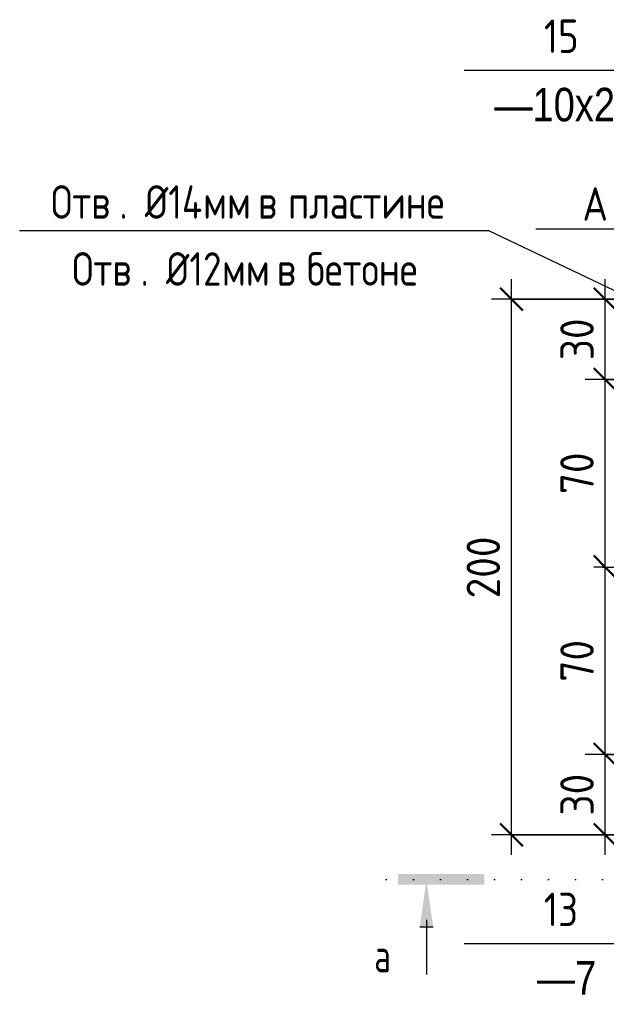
# Model space of a CAD drawing. Header units: millimetres. Extents: x 482 to 25547, y -975 to 52167.
# Drawn here: x 7335 to 7554.3, y 46185.4 to 46549.4 of the extents above; entities that cross this region are included whole.
import ezdxf

# ---------------------------------------------------------------- set-up
doc = ezdxf.new("R2010")
doc.units = ezdxf.units.MM
doc.linetypes.add('04 Пунктир 10мм', pattern=[10, 0, -10])
for name, color, linetype, lineweight in [('AA_Dim', 7, 'Continuous', 9), ('AA_Dim-5', 7, 'Continuous', 9), ('AA_Razrez', 7, 'Continuous', 9), ('AA_Vinoska', 7, 'Continuous', 9)]:
    doc.layers.add(name, color=color, linetype=linetype, lineweight=lineweight)
doc.styles.add('GOST Common', font='GOST_Common.ttf', dxfattribs={"width": 0.85, "height": 12.5})
doc.styles.add('ISOCPEUR_5', font='isocpeur.TTF', dxfattribs={"width": 0.9, "height": 12.5})
doc.styles.add('ISOCPEUR_7', font='isocpeur.TTF', dxfattribs={"width": 0.85, "height": 12.5})
doc.styles.add('ISOCPEUR_8', font='isocpeur.TTF', dxfattribs={"width": 0.7, "height": 12.5})
doc.styles.add('Mipgost_1', font='mipgost.ttf', dxfattribs={"width": 0.85, "height": 12.5})
doc.dimstyles.new('00_Точн_3_знака__прозр__1', dxfattribs={"dimscale": 304.8, "dimtxt": 12.534437, "dimasz": 0.027887, "dimexe": 0.024606, "dimexo": 0.016404, "dimgap": 0.00164, "dimtad": 1, "dimdec": 3, "dimrnd": 0.001, "dimdsep": 46, "dimtxsty": 'ISOCPEUR_5', "dimblk1": 'OBLIQUE', "dimblk2": 'OBLIQUE', "dimsah": 1, "dimcen": 0.09, "dimdle": 0.024606, "dimazin": 0, "dimtfac": 1, "dimtdec": 4, "dimtix": 1, "dimtmove": 0, "dimatfit": 3, "dimfxl": 1, "dimtvp": 1, "dimtolj": 1, "dimtzin": 0, "dimlwd": 18, "dimlwe": 18, "dimarcsym": 2})

# ---------------------------------------------------------------- blocks, each defined once
blk = doc.blocks.new('DIMBLOCK30-Узел базы колонны')
at = {"layer": 'AA_Dim-5', "lineweight": 30}
for p, q in [((7553.81, 46275), (7549.56, 46279.25)), ((7553.81, 46275), (7558.06, 46270.75)), ((7553.81, 46245), (7549.56, 46249.25)), ((7553.81, 46245), (7558.06, 46240.75))]:
    blk.add_line(p, q, dxfattribs=at)
at = {"layer": 'AA_Dim-5', "lineweight": 18}
for p, q in [((7609.54, 46275), (7546.31, 46275)), ((7553.81, 46237.5), (7553.81, 46275)), ((7553.81, 46275), (7609.54, 46275)), ((7553.81, 46245), (7549.58, 46245)), ((7552.8, 46245), (7561.31, 46245))]:
    blk.add_line(p, q, dxfattribs=at)
at = {"layer": 'AA_Dim-5', "color": 0, "lineweight": 18, "insert": (7537.02, 46252.2), "char_height": 12.5, "width": 18.7307, "attachment_point": 1, "rotation": 90, "line_spacing_factor": 1.135194, "style": 'ISOCPEUR_5'}
blk.add_mtext('30', dxfattribs=at)
blk = doc.blocks.new('_Oblique')
at = {"color": 0, "linetype": 'ByBlock', "lineweight": -2}
blk.add_line((-0.5, -0.5), (0.5, 0.5), dxfattribs=at)
blk = doc.blocks.new('DIMBLOCK31-Узел базы колонны')
at = {"layer": 'AA_Dim-5', "lineweight": 30}
for p, q in [((7553.81, 46345), (7549.56, 46349.25)), ((7553.81, 46345), (7558.06, 46340.75)), ((7553.81, 46275), (7549.56, 46279.25)), ((7553.81, 46275), (7558.06, 46270.75))]:
    blk.add_line(p, q, dxfattribs=at)
at = {"layer": 'AA_Dim-5', "lineweight": 18}
for p, q in [((7553.81, 46345), (7549.58, 46345)), ((7552.8, 46345), (7561.31, 46345)), ((7553.81, 46275), (7553.81, 46345)), ((7609.54, 46275), (7546.31, 46275)), ((7553.81, 46275), (7609.54, 46275))]:
    blk.add_line(p, q, dxfattribs=at)
at = {"layer": 'AA_Dim-5', "color": 0, "lineweight": 18, "insert": (7537.02, 46302.2), "char_height": 12.5, "width": 18.7307, "attachment_point": 1, "rotation": 90, "line_spacing_factor": 1.135194, "style": 'ISOCPEUR_5'}
blk.add_mtext('70', dxfattribs=at)
blk = doc.blocks.new('DIMBLOCK32-Узел базы колонны')
at = {"layer": 'AA_Dim-5', "lineweight": 30}
for p, q in [((7553.81, 46415), (7549.56, 46419.25)), ((7553.81, 46415), (7558.06, 46410.75)), ((7553.81, 46345), (7549.56, 46349.25)), ((7553.81, 46345), (7558.06, 46340.75))]:
    blk.add_line(p, q, dxfattribs=at)
at = {"layer": 'AA_Dim-5', "lineweight": 18}
for p, q in [((7609.54, 46415), (7546.31, 46415)), ((7553.81, 46345), (7553.81, 46415)), ((7553.81, 46415), (7609.54, 46415)), ((7553.81, 46345), (7549.58, 46345)), ((7552.8, 46345), (7561.31, 46345))]:
    blk.add_line(p, q, dxfattribs=at)
at = {"layer": 'AA_Dim-5', "color": 0, "lineweight": 18, "insert": (7537.02, 46372.2), "char_height": 12.5, "width": 18.7307, "attachment_point": 1, "rotation": 90, "line_spacing_factor": 1.135194, "style": 'ISOCPEUR_5'}
blk.add_mtext('70', dxfattribs=at)
blk = doc.blocks.new('DIMBLOCK33-Узел базы колонны')
at = {"layer": 'AA_Dim-5', "lineweight": 18}
for p, q in [((7553.81, 46415), (7553.81, 46452.5)), ((7553.81, 46445), (7549.58, 46445)), ((7552.8, 46445), (7561.31, 46445)), ((7609.54, 46415), (7546.31, 46415)), ((7553.81, 46415), (7609.54, 46415))]:
    blk.add_line(p, q, dxfattribs=at)
at = {"layer": 'AA_Dim-5', "lineweight": 30}
for p, q in [((7553.81, 46445), (7549.56, 46449.25)), ((7553.81, 46445), (7558.06, 46440.75)), ((7553.81, 46415), (7549.56, 46419.25)), ((7553.81, 46415), (7558.06, 46410.75))]:
    blk.add_line(p, q, dxfattribs=at)
at = {"layer": 'AA_Dim-5', "color": 0, "lineweight": 18, "insert": (7537.02, 46422.2), "char_height": 12.5, "width": 18.7307, "attachment_point": 1, "rotation": 90, "line_spacing_factor": 1.135194, "style": 'ISOCPEUR_5'}
blk.add_mtext('30', dxfattribs=at)
blk = doc.blocks.new('DIMBLOCK34-Узел базы колонны')
at = {"layer": 'AA_Dim-5', "lineweight": 18}
for p, q in [((7518.81, 46237.5), (7518.81, 46452.5)), ((7590.94, 46445), (7511.31, 46445)), ((7518.81, 46445), (7590.94, 46445)), ((7590.94, 46245), (7511.31, 46245)), ((7518.81, 46245), (7590.94, 46245))]:
    blk.add_line(p, q, dxfattribs=at)
at = {"layer": 'AA_Dim-5', "lineweight": 30}
for p, q in [((7518.81, 46445), (7514.56, 46449.25)), ((7518.81, 46445), (7523.06, 46440.75)), ((7518.81, 46245), (7514.56, 46249.25)), ((7518.81, 46245), (7523.06, 46240.75))]:
    blk.add_line(p, q, dxfattribs=at)
at = {"layer": 'AA_Dim-5', "color": 0, "lineweight": 18, "insert": (7502.02, 46333.29), "char_height": 12.5, "width": 28.0961, "attachment_point": 1, "rotation": 90, "line_spacing_factor": 1.135194, "style": 'ISOCPEUR_5'}
blk.add_mtext('200', dxfattribs=at)
blk = doc.blocks.new('Разрез - Номер узла_ спереди-394134-Узел базы колонны')
at = {"layer": 'AA_Razrez'}
for points in [[(7.329, 0.404), (7.329, -0.394), (0.873, -0.394), (0.873, 0.404)], [(3.497, -3.533), (2.503, -3.533), (3, 0)]]:
    blk.add_hatch(color=256, dxfattribs=at).paths.add_polyline_path(points)
for p, q in [((2.503, -3.533), (3.497, -3.533)), ((3, -3), (3, -7.096))]:
    blk.add_line(p, q, dxfattribs=at)
blk = doc.blocks.new('044_М_Универсальная с полкой - Марка-3031129-Узел базы колонны')
at = {"layer": 'AA_Vinoska'}
blk.add_line((-5, 0), (5, 0), dxfattribs=at)
blk = doc.blocks.new('043_М_Балки_Полка - Позиция_Наименование_дп14-3904162-Узел базы колонны')
at = {"layer": 'AA_Vinoska'}
blk.add_line((-7, 0), (7, 0), dxfattribs=at)
blk = doc.blocks.new('010_Текст с выноской - Текст 2 строки _стрелка_-3911146-Узел базы колонны')
at = {"layer": 'AA_Vinoska'}
blk.add_line((-17.5, 0), (17.5, 0), dxfattribs=at)

msp = doc.modelspace()

# ---------------------------------------------------------------- linework, layer by layer
at = {"layer": 'AA_Razrez', "linetype": '04 Пунктир 10мм'}
msp.add_line((7472.0406, 46228.3278), (7912.1539, 46228.3278), dxfattribs=at)
at = {"layer": 'AA_Vinoska'}
msp.add_line((7625.0636, 46415.7718), (7510.0279, 46470.6255), dxfattribs=at)

# ---------------------------------------------------------------- block references
at = {"layer": 'AA_Razrez', "xscale": 4.999999999999998, "yscale": 4.999999999999998, "zscale": 4.999999999999998}
msp.add_blockref('Разрез - Номер узла_ спереди-394134-Узел базы колонны', (7472.0406, 46228.3278), dxfattribs=at)
at = {"layer": 'AA_Vinoska'}
for name, p, xscale, yscale, zscale in [('043_М_Балки_Полка - Позиция_Наименование_дп14-3904162-Узел базы колонны', (7536.1685, 46530.4557), 4.999999999999998, 4.999999999999998, 4.999999999999998), ('010_Текст с выноской - Текст 2 строки _стрелка_-3911146-Узел базы колонны', (7422.5279, 46470.6255), 5, 5, 5), ('044_М_Универсальная с полкой - Марка-3031129-Узел базы колонны', (7552.87, 46471.2188), 4.999999999999998, 4.999999999999998, 4.999999999999998), ('043_М_Балки_Полка - Позиция_Наименование_дп14-3904162-Узел базы колонны', (7536.1685, 46204.4628), 4.999999999999998, 4.999999999999998, 4.999999999999998)]:
    msp.add_blockref(name, p, dxfattribs=dict(at, xscale=xscale, yscale=yscale, zscale=zscale))

# ---------------------------------------------------------------- texts
at = {"layer": 'AA_Razrez', "insert": (7467.5284, 46206.2094), "char_height": 12.5, "width": 8.417719, "attachment_point": 1, "style": 'ISOCPEUR_8'}
msp.add_mtext('\\fISOCPEUR|b0|i0|c204|p34|;\\W.7;а', dxfattribs=at)
at = {"layer": 'AA_Vinoska', "char_height": 12.5, "attachment_point": 1}
for s, insert, width, style in [('15', (7530.8666, 46549.4233), 15.672991, 'ISOCPEUR_7'), ('—10x200', (7512.4428, 46523.9065), 60.306942, 'Mipgost_1'), ('Отв', (7346.8156, 46487.537), 31.005264, 'GOST Common'), ('. Ø14', (7372.3975, 46487.537), 37.819608, 'GOST Common'), ('\\fGOST Common|b0|i0|c204|p34|;\\W.85; ', (7420.469, 46487.537), 4.429323, 'GOST Common'), ('\\fGOST Common|b0|i0|c204|p34|;\\W.85; ', (7431.7138, 46487.537), 4.429323, 'GOST Common'), ('\\fISOCPEUR|b0|i0|c204|p34|;\\W.85;А', (7545.2837, 46486.8077), 11.584384, 'ISOCPEUR_7'), ('мм', (7403.6018, 46487.537), 20.443031, 'GOST Common'), ('\\fGOST Common|b0|i0|c204|p34|;\\W.85;в', (7424.1235, 46487.537), 9.199364, 'GOST Common'), ('пластине', (7435.3683, 46487.537), 75.639216, 'GOST Common'), ('Отв', (7354.6993, 46462.537), 31.005264, 'GOST Common'), ('. Ø12', (7380.2812, 46462.537), 36.797456, 'GOST Common'), ('\\fGOST Common|b0|i0|c204|p34|;\\W.85; ', (7427.5094, 46462.537), 4.429323, 'GOST Common'), ('\\fGOST Common|b0|i0|c204|p34|;\\W.85; ', (7438.7541, 46462.537), 4.429323, 'GOST Common'), ('бетоне', (7442.4087, 46462.537), 57.581205, 'GOST Common'), ('мм', (7410.6422, 46462.537), 20.443031, 'GOST Common'), ('\\fGOST Common|b0|i0|c204|p34|;\\W.85;в', (7431.1639, 46462.537), 9.199364, 'GOST Common'), ('13', (7530.8666, 46223.4304), 15.672991, 'ISOCPEUR_7'), ('—7', (7528.3378, 46197.9136), 21.8059, 'Mipgost_1')]:
    msp.add_mtext(s, dxfattribs=dict(at, insert=insert, width=width, style=style))

# ---------------------------------------------------------------- dimensions: what is measured, and where the dimension line sits
at = {"layer": 'AA_Dim', "lineweight": 18}
for base, p1, p2, override, picture, middle in [((7518.8088, 46445), (7595.9372, 46245), (7595.9372, 46445), {"dimpost": '<>', "dimfxl": 200}, 'DIMBLOCK34-Узел базы колонны', (7512.0588, 46345)), ((7553.8088, 46445), (7614.5439, 46415), (7547.7984, 46445), {"dimpost": '<>', "dimfxl": 73.177611}, 'DIMBLOCK33-Узел базы колонны', (7547.0588, 46430)), ((7553.8088, 46415), (7547.7984, 46345), (7614.5439, 46415), {"dimpost": '<>', "dimfxl": 96.721057}, 'DIMBLOCK32-Узел базы колонны', (7547.0588, 46380)), ((7553.8088, 46345), (7614.5439, 46275), (7547.7984, 46345), {"dimpost": '<>', "dimfxl": 96.721057}, 'DIMBLOCK31-Узел базы колонны', (7547.0588, 46310)), ((7553.8088, 46275), (7547.7984, 46245), (7614.5439, 46275), {"dimpost": '<>', "dimfxl": 73.177611}, 'DIMBLOCK30-Узел базы колонны', (7547.0588, 46260))]:
    dim = msp.add_linear_dim(base=base, p1=p1, p2=p2, angle=90, dimstyle='00_Точн_3_знака__прозр__1', override=override, dxfattribs=at)
    dim.commit()
    dim.dimension.update_dxf_attribs({"geometry": picture, "text_midpoint": middle})

doc.saveas('drawing.dxf')
